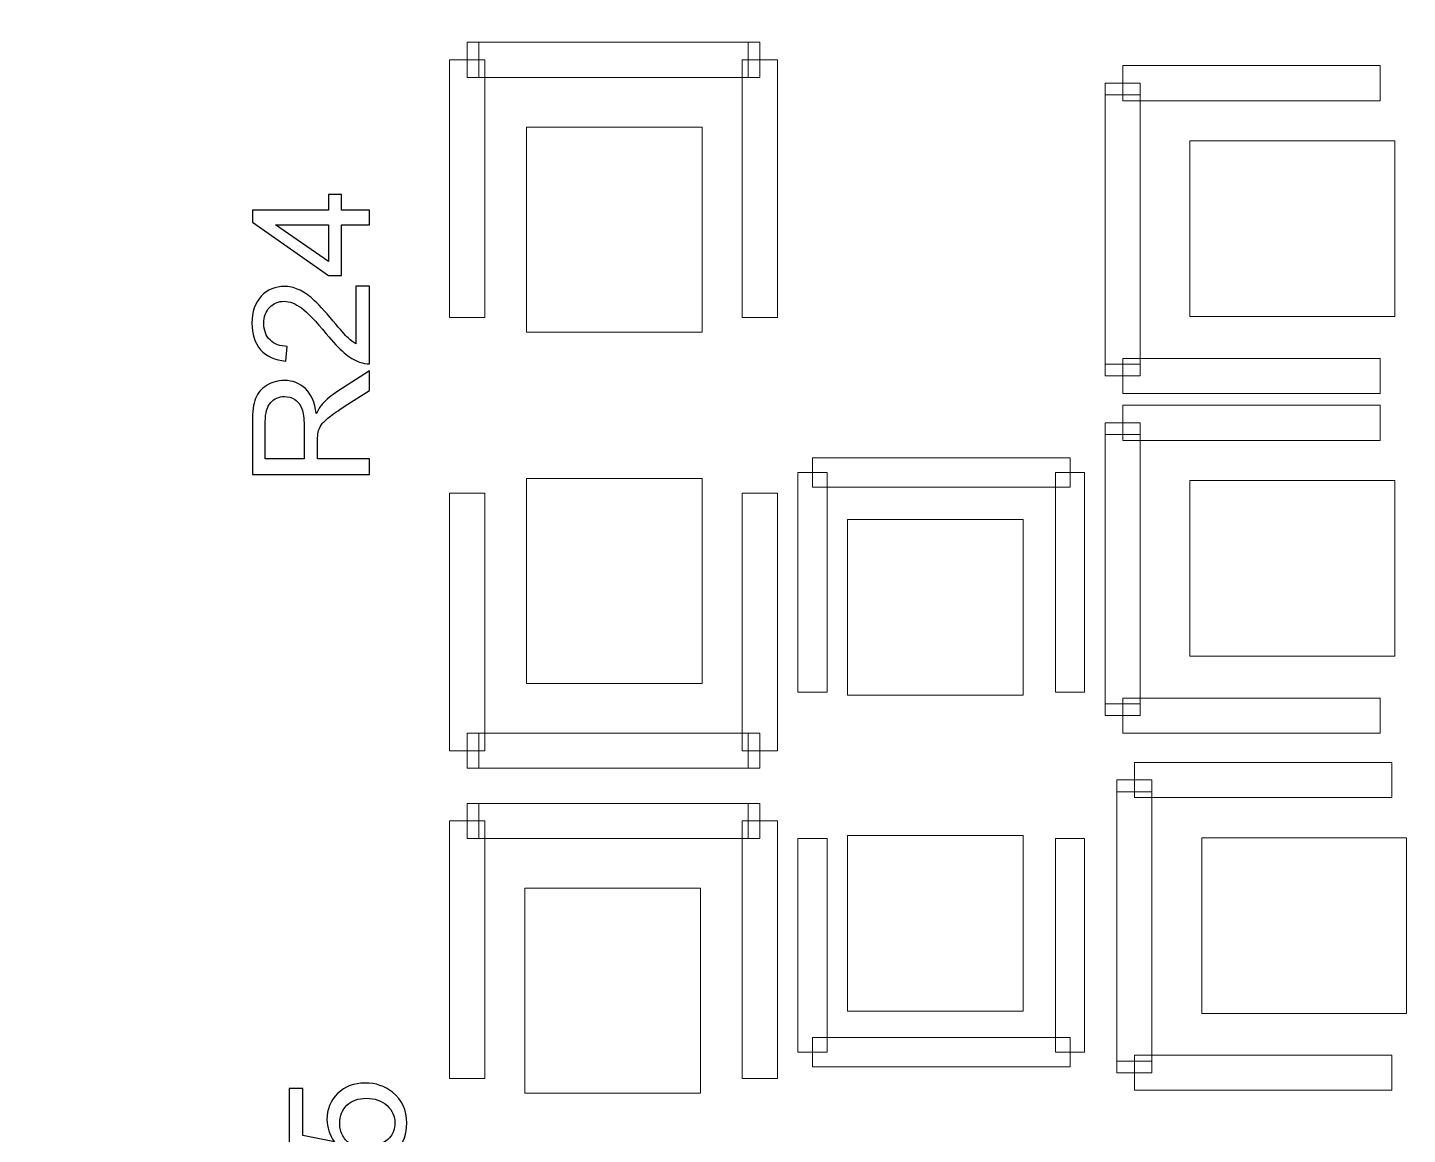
# Model space of a CAD drawing. Header units: millimetres. Extents: x -69 to 39, y -9 to 54.
# Drawn here: x -32.82 to -26.83, y 8.33 to 13.13 of the extents above; entities that cross this region are included whole.
import ezdxf

# ---------------------------------------------------------------- set-up
doc = ezdxf.new("R2010")
doc.units = ezdxf.units.MM
doc.header["$MEASUREMENT"] = 0
for name, color, linetype in [('BG_OUTLINE', 7, 'Continuous'), ('PG_SILKSCREEN_TOP', 7, 'Continuous'), ('PIN_TOP', 7, 'Continuous'), ('RD_SILKSCREEN_TOP', 7, 'Continuous')]:
    doc.layers.add(name, color=color, linetype=linetype)

msp = doc.modelspace()

# ---------------------------------------------------------------- linework, layer by layer
at = {"layer": 'BG_OUTLINE', "color": 176, "lineweight": 9}
msp.add_open_spline([(22.1252, -9.4051), (22.1252, -9.4051), (-56.3279, -9.4051), (-56.3279, -9.4051), (-56.3279, -9.4051), (-56.3279, -9.4051), (-56.3279, 41.6488), (-56.3279, 41.6488), (-56.3279, 41.6488), (-56.3279, 41.6488), (22.3259, 41.6488), (22.3259, 41.6488), (22.3259, 41.6488), (22.9318, 41.6492), (23.513, 41.4088), (23.9418, 40.9807), (23.9418, 40.9807), (24.3705, 40.5525), (24.6115, 39.9687), (24.6119, 39.3628), (24.6119, 39.3628), (24.6119, 39.3628), (24.6119, -7.1191), (24.6119, -7.1191), (24.6119, -7.1191), (24.6123, -7.725), (24.372, -8.3063), (23.9438, -8.735), (23.9438, -8.735), (23.5156, -9.1637), (22.9318, -9.4047), (22.3259, -9.4051), (22.3259, -9.4051), (22.3259, -9.4051), (22.1252, -9.4051), (22.1252, -9.4051)], degree=3, knots=[0, 0, 0, 0, 0.111111, 0.111111, 0.111111, 0.111111, 0.222222, 0.222222, 0.222222, 0.222222, 0.333333, 0.333333, 0.333333, 0.333333, 0.444444, 0.444444, 0.444444, 0.444444, 0.555556, 0.555556, 0.555556, 0.555556, 0.666667, 0.666667, 0.666667, 0.666667, 0.777778, 0.777778, 0.777778, 0.777778, 0.888889, 0.888889, 0.888889, 0.888889, 1, 1, 1, 1], dxfattribs=at)
at = {"layer": 'PG_SILKSCREEN_TOP', "lineweight": 9}
for points in [[(-30.9124, 12.9189), (-30.9124, 12.9189), (-30.9124, 13.0713), (-30.9124, 13.0713), (-30.9124, 13.0713), (-30.9124, 13.0713), (-30.8616, 13.0713), (-30.8616, 13.0713), (-30.8616, 13.0713), (-30.8616, 13.0713), (-30.8616, 12.9189), (-30.8616, 12.9189), (-30.8616, 12.9189), (-30.8616, 12.9189), (-30.9124, 12.9189), (-30.9124, 12.9189)], [(-30.8616, 12.9189), (-30.8616, 12.9189), (-30.8616, 13.0713), (-30.8616, 13.0713), (-30.8616, 13.0713), (-30.8616, 13.0713), (-29.6932, 13.0713), (-29.6932, 13.0713), (-29.6932, 13.0713), (-29.6932, 13.0713), (-29.6932, 12.9189), (-29.6932, 12.9189), (-29.6932, 12.9189), (-29.6932, 12.9189), (-30.8616, 12.9189), (-30.8616, 12.9189)], [(-29.6932, 12.9189), (-29.6932, 12.9189), (-29.6932, 13.0713), (-29.6932, 13.0713), (-29.6932, 13.0713), (-29.6932, 13.0713), (-29.6424, 13.0713), (-29.6424, 13.0713), (-29.6424, 13.0713), (-29.6424, 13.0713), (-29.6424, 12.9189), (-29.6424, 12.9189), (-29.6424, 12.9189), (-29.6424, 12.9189), (-29.6932, 12.9189), (-29.6932, 12.9189)], [(-30.8362, 11.8775), (-30.8362, 11.8775), (-30.9886, 11.8775), (-30.9886, 11.8775), (-30.9886, 11.8775), (-30.9886, 11.8775), (-30.9886, 12.9951), (-30.9886, 12.9951), (-30.9886, 12.9951), (-30.9886, 12.9951), (-30.8362, 12.9951), (-30.8362, 12.9951), (-30.8362, 12.9951), (-30.8362, 12.9951), (-30.8362, 11.8775), (-30.8362, 11.8775)], [(-29.7186, 12.9951), (-29.7186, 12.9951), (-29.5662, 12.9951), (-29.5662, 12.9951), (-29.5662, 12.9951), (-29.5662, 12.9951), (-29.5662, 11.8775), (-29.5662, 11.8775), (-29.5662, 11.8775), (-29.5662, 11.8775), (-29.7186, 11.8775), (-29.7186, 11.8775), (-29.7186, 11.8775), (-29.7186, 11.8775), (-29.7186, 12.9951), (-29.7186, 12.9951)], [(-28.0677, 12.8173), (-28.0677, 12.8173), (-28.0677, 12.9697), (-28.0677, 12.9697), (-28.0677, 12.9697), (-28.0677, 12.9697), (-26.9501, 12.9697), (-26.9501, 12.9697), (-26.9501, 12.9697), (-26.9501, 12.9697), (-26.9501, 12.8173), (-26.9501, 12.8173), (-26.9501, 12.8173), (-26.9501, 12.8173), (-28.0677, 12.8173), (-28.0677, 12.8173)], [(-27.9915, 12.8427), (-27.9915, 12.8427), (-28.1439, 12.8427), (-28.1439, 12.8427), (-28.1439, 12.8427), (-28.1439, 12.8427), (-28.1439, 12.8935), (-28.1439, 12.8935), (-28.1439, 12.8935), (-28.1439, 12.8935), (-27.9915, 12.8935), (-27.9915, 12.8935), (-27.9915, 12.8935), (-27.9915, 12.8935), (-27.9915, 12.8427), (-27.9915, 12.8427)], [(-27.9915, 11.6743), (-27.9915, 11.6743), (-28.1439, 11.6743), (-28.1439, 11.6743), (-28.1439, 11.6743), (-28.1439, 11.6743), (-28.1439, 12.8427), (-28.1439, 12.8427), (-28.1439, 12.8427), (-28.1439, 12.8427), (-27.9915, 12.8427), (-27.9915, 12.8427), (-27.9915, 12.8427), (-27.9915, 12.8427), (-27.9915, 11.6743), (-27.9915, 11.6743)], [(-26.9501, 11.6997), (-26.9501, 11.6997), (-26.9501, 11.5473), (-26.9501, 11.5473), (-26.9501, 11.5473), (-26.9501, 11.5473), (-28.0677, 11.5473), (-28.0677, 11.5473), (-28.0677, 11.5473), (-28.0677, 11.5473), (-28.0677, 11.6997), (-28.0677, 11.6997), (-28.0677, 11.6997), (-28.0677, 11.6997), (-26.9501, 11.6997), (-26.9501, 11.6997)], [(-27.9915, 11.6235), (-27.9915, 11.6235), (-28.1439, 11.6235), (-28.1439, 11.6235), (-28.1439, 11.6235), (-28.1439, 11.6235), (-28.1439, 11.6743), (-28.1439, 11.6743), (-28.1439, 11.6743), (-28.1439, 11.6743), (-27.9915, 11.6743), (-27.9915, 11.6743), (-27.9915, 11.6743), (-27.9915, 11.6743), (-27.9915, 11.6235), (-27.9915, 11.6235)], [(-28.0677, 11.3441), (-28.0677, 11.3441), (-28.0677, 11.4965), (-28.0677, 11.4965), (-28.0677, 11.4965), (-28.0677, 11.4965), (-26.9501, 11.4965), (-26.9501, 11.4965), (-26.9501, 11.4965), (-26.9501, 11.4965), (-26.9501, 11.3441), (-26.9501, 11.3441), (-26.9501, 11.3441), (-26.9501, 11.3441), (-28.0677, 11.3441), (-28.0677, 11.3441)], [(-27.9915, 11.3695), (-27.9915, 11.3695), (-28.1439, 11.3695), (-28.1439, 11.3695), (-28.1439, 11.3695), (-28.1439, 11.3695), (-28.1439, 11.4203), (-28.1439, 11.4203), (-28.1439, 11.4203), (-28.1439, 11.4203), (-27.9915, 11.4203), (-27.9915, 11.4203), (-27.9915, 11.4203), (-27.9915, 11.4203), (-27.9915, 11.3695), (-27.9915, 11.3695)], [(-27.9915, 10.2011), (-27.9915, 10.2011), (-28.1439, 10.2011), (-28.1439, 10.2011), (-28.1439, 10.2011), (-28.1439, 10.2011), (-28.1439, 11.3695), (-28.1439, 11.3695), (-28.1439, 11.3695), (-28.1439, 11.3695), (-27.9915, 11.3695), (-27.9915, 11.3695), (-27.9915, 11.3695), (-27.9915, 11.3695), (-27.9915, 10.2011), (-27.9915, 10.2011)], [(-29.4138, 11.1409), (-29.4138, 11.1409), (-29.4138, 11.2679), (-29.4138, 11.2679), (-29.4138, 11.2679), (-29.4138, 11.2679), (-28.2963, 11.2679), (-28.2963, 11.2679), (-28.2963, 11.2679), (-28.2963, 11.2679), (-28.2963, 11.1409), (-28.2963, 11.1409), (-28.2963, 11.1409), (-28.2963, 11.1409), (-29.4138, 11.1409), (-29.4138, 11.1409)], [(-29.3503, 10.2519), (-29.3503, 10.2519), (-29.4773, 10.2519), (-29.4773, 10.2519), (-29.4773, 10.2519), (-29.4773, 10.2519), (-29.4773, 11.2044), (-29.4773, 11.2044), (-29.4773, 11.2044), (-29.4773, 11.2044), (-29.3503, 11.2044), (-29.3503, 11.2044), (-29.3503, 11.2044), (-29.3503, 11.2044), (-29.3503, 10.2519), (-29.3503, 10.2519)], [(-28.3598, 11.2044), (-28.3598, 11.2044), (-28.2328, 11.2044), (-28.2328, 11.2044), (-28.2328, 11.2044), (-28.2328, 11.2044), (-28.2328, 10.2519), (-28.2328, 10.2519), (-28.2328, 10.2519), (-28.2328, 10.2519), (-28.3598, 10.2519), (-28.3598, 10.2519), (-28.3598, 10.2519), (-28.3598, 10.2519), (-28.3598, 11.2044), (-28.3598, 11.2044)], [(-30.9886, 11.1155), (-30.9886, 11.1155), (-30.8362, 11.1155), (-30.8362, 11.1155), (-30.8362, 11.1155), (-30.8362, 11.1155), (-30.8362, 9.9979), (-30.8362, 9.9979), (-30.8362, 9.9979), (-30.8362, 9.9979), (-30.9886, 9.9979), (-30.9886, 9.9979), (-30.9886, 9.9979), (-30.9886, 9.9979), (-30.9886, 11.1155), (-30.9886, 11.1155)], [(-29.5662, 9.9979), (-29.5662, 9.9979), (-29.7186, 9.9979), (-29.7186, 9.9979), (-29.7186, 9.9979), (-29.7186, 9.9979), (-29.7186, 11.1155), (-29.7186, 11.1155), (-29.7186, 11.1155), (-29.7186, 11.1155), (-29.5662, 11.1155), (-29.5662, 11.1155), (-29.5662, 11.1155), (-29.5662, 11.1155), (-29.5662, 9.9979), (-29.5662, 9.9979)], [(-27.9915, 10.1503), (-27.9915, 10.1503), (-28.1439, 10.1503), (-28.1439, 10.1503), (-28.1439, 10.1503), (-28.1439, 10.1503), (-28.1439, 10.2011), (-28.1439, 10.2011), (-28.1439, 10.2011), (-28.1439, 10.2011), (-27.9915, 10.2011), (-27.9915, 10.2011), (-27.9915, 10.2011), (-27.9915, 10.2011), (-27.9915, 10.1503), (-27.9915, 10.1503)], [(-26.9501, 10.2265), (-26.9501, 10.2265), (-26.9501, 10.0741), (-26.9501, 10.0741), (-26.9501, 10.0741), (-26.9501, 10.0741), (-28.0677, 10.0741), (-28.0677, 10.0741), (-28.0677, 10.0741), (-28.0677, 10.0741), (-28.0677, 10.2265), (-28.0677, 10.2265), (-28.0677, 10.2265), (-28.0677, 10.2265), (-26.9501, 10.2265), (-26.9501, 10.2265)], [(-30.9124, 9.9217), (-30.9124, 9.9217), (-30.9124, 10.0741), (-30.9124, 10.0741), (-30.9124, 10.0741), (-30.9124, 10.0741), (-30.8616, 10.0741), (-30.8616, 10.0741), (-30.8616, 10.0741), (-30.8616, 10.0741), (-30.8616, 9.9217), (-30.8616, 9.9217), (-30.8616, 9.9217), (-30.8616, 9.9217), (-30.9124, 9.9217), (-30.9124, 9.9217)], [(-30.8616, 9.9217), (-30.8616, 9.9217), (-30.8616, 10.0741), (-30.8616, 10.0741), (-30.8616, 10.0741), (-30.8616, 10.0741), (-29.6932, 10.0741), (-29.6932, 10.0741), (-29.6932, 10.0741), (-29.6932, 10.0741), (-29.6932, 9.9217), (-29.6932, 9.9217), (-29.6932, 9.9217), (-29.6932, 9.9217), (-30.8616, 9.9217), (-30.8616, 9.9217)], [(-29.6932, 9.9217), (-29.6932, 9.9217), (-29.6932, 10.0741), (-29.6932, 10.0741), (-29.6932, 10.0741), (-29.6932, 10.0741), (-29.6424, 10.0741), (-29.6424, 10.0741), (-29.6424, 10.0741), (-29.6424, 10.0741), (-29.6424, 9.9217), (-29.6424, 9.9217), (-29.6424, 9.9217), (-29.6424, 9.9217), (-29.6932, 9.9217), (-29.6932, 9.9217)], [(-28.0169, 9.7947), (-28.0169, 9.7947), (-28.0169, 9.9471), (-28.0169, 9.9471), (-28.0169, 9.9471), (-28.0169, 9.9471), (-26.8993, 9.9471), (-26.8993, 9.9471), (-26.8993, 9.9471), (-26.8993, 9.9471), (-26.8993, 9.7947), (-26.8993, 9.7947), (-26.8993, 9.7947), (-26.8993, 9.7947), (-28.0169, 9.7947), (-28.0169, 9.7947)], [(-27.9407, 9.8201), (-27.9407, 9.8201), (-28.0931, 9.8201), (-28.0931, 9.8201), (-28.0931, 9.8201), (-28.0931, 9.8201), (-28.0931, 9.8709), (-28.0931, 9.8709), (-28.0931, 9.8709), (-28.0931, 9.8709), (-27.9407, 9.8709), (-27.9407, 9.8709), (-27.9407, 9.8709), (-27.9407, 9.8709), (-27.9407, 9.8201), (-27.9407, 9.8201)], [(-30.8616, 9.7693), (-30.8616, 9.7693), (-30.8616, 9.6169), (-30.8616, 9.6169), (-30.8616, 9.6169), (-30.8616, 9.6169), (-30.9124, 9.6169), (-30.9124, 9.6169), (-30.9124, 9.6169), (-30.9124, 9.6169), (-30.9124, 9.7693), (-30.9124, 9.7693), (-30.9124, 9.7693), (-30.9124, 9.7693), (-30.8616, 9.7693), (-30.8616, 9.7693)], [(-29.6932, 9.7693), (-29.6932, 9.7693), (-29.6932, 9.6169), (-29.6932, 9.6169), (-29.6932, 9.6169), (-29.6932, 9.6169), (-30.8616, 9.6169), (-30.8616, 9.6169), (-30.8616, 9.6169), (-30.8616, 9.6169), (-30.8616, 9.7693), (-30.8616, 9.7693), (-30.8616, 9.7693), (-30.8616, 9.7693), (-29.6932, 9.7693), (-29.6932, 9.7693)], [(-29.6424, 9.7693), (-29.6424, 9.7693), (-29.6424, 9.6169), (-29.6424, 9.6169), (-29.6424, 9.6169), (-29.6424, 9.6169), (-29.6932, 9.6169), (-29.6932, 9.6169), (-29.6932, 9.6169), (-29.6932, 9.6169), (-29.6932, 9.7693), (-29.6932, 9.7693), (-29.6932, 9.7693), (-29.6932, 9.7693), (-29.6424, 9.7693), (-29.6424, 9.7693)], [(-27.9407, 8.6517), (-27.9407, 8.6517), (-28.0931, 8.6517), (-28.0931, 8.6517), (-28.0931, 8.6517), (-28.0931, 8.6517), (-28.0931, 9.8201), (-28.0931, 9.8201), (-28.0931, 9.8201), (-28.0931, 9.8201), (-27.9407, 9.8201), (-27.9407, 9.8201), (-27.9407, 9.8201), (-27.9407, 9.8201), (-27.9407, 8.6517), (-27.9407, 8.6517)], [(-30.9886, 9.6931), (-30.9886, 9.6931), (-30.8362, 9.6931), (-30.8362, 9.6931), (-30.8362, 9.6931), (-30.8362, 9.6931), (-30.8362, 8.5755), (-30.8362, 8.5755), (-30.8362, 8.5755), (-30.8362, 8.5755), (-30.9886, 8.5755), (-30.9886, 8.5755), (-30.9886, 8.5755), (-30.9886, 8.5755), (-30.9886, 9.6931), (-30.9886, 9.6931)], [(-29.5662, 8.5755), (-29.5662, 8.5755), (-29.7186, 8.5755), (-29.7186, 8.5755), (-29.7186, 8.5755), (-29.7186, 8.5755), (-29.7186, 9.6931), (-29.7186, 9.6931), (-29.7186, 9.6931), (-29.7186, 9.6931), (-29.5662, 9.6931), (-29.5662, 9.6931), (-29.5662, 9.6931), (-29.5662, 9.6931), (-29.5662, 8.5755), (-29.5662, 8.5755)], [(-29.4773, 9.6169), (-29.4773, 9.6169), (-29.3503, 9.6169), (-29.3503, 9.6169), (-29.3503, 9.6169), (-29.3503, 9.6169), (-29.3503, 8.6898), (-29.3503, 8.6898), (-29.3503, 8.6898), (-29.3503, 8.6898), (-29.4773, 8.6898), (-29.4773, 8.6898), (-29.4773, 8.6898), (-29.4773, 8.6898), (-29.4773, 9.6169), (-29.4773, 9.6169)], [(-28.2328, 8.6898), (-28.2328, 8.6898), (-28.3598, 8.6898), (-28.3598, 8.6898), (-28.3598, 8.6898), (-28.3598, 8.6898), (-28.3598, 9.6169), (-28.3598, 9.6169), (-28.3598, 9.6169), (-28.3598, 9.6169), (-28.2328, 9.6169), (-28.2328, 9.6169), (-28.2328, 9.6169), (-28.2328, 9.6169), (-28.2328, 8.6898), (-28.2328, 8.6898)], [(-29.4138, 8.6263), (-29.4138, 8.6263), (-29.4138, 8.7533), (-29.4138, 8.7533), (-29.4138, 8.7533), (-29.4138, 8.7533), (-28.2963, 8.7533), (-28.2963, 8.7533), (-28.2963, 8.7533), (-28.2963, 8.7533), (-28.2963, 8.6263), (-28.2963, 8.6263), (-28.2963, 8.6263), (-28.2963, 8.6263), (-29.4138, 8.6263), (-29.4138, 8.6263)], [(-27.9407, 8.6009), (-27.9407, 8.6009), (-28.0931, 8.6009), (-28.0931, 8.6009), (-28.0931, 8.6009), (-28.0931, 8.6009), (-28.0931, 8.6517), (-28.0931, 8.6517), (-28.0931, 8.6517), (-28.0931, 8.6517), (-27.9407, 8.6517), (-27.9407, 8.6517), (-27.9407, 8.6517), (-27.9407, 8.6517), (-27.9407, 8.6009), (-27.9407, 8.6009)], [(-26.8993, 8.6771), (-26.8993, 8.6771), (-26.8993, 8.5247), (-26.8993, 8.5247), (-26.8993, 8.5247), (-26.8993, 8.5247), (-28.0169, 8.5247), (-28.0169, 8.5247), (-28.0169, 8.5247), (-28.0169, 8.5247), (-28.0169, 8.6771), (-28.0169, 8.6771), (-28.0169, 8.6771), (-28.0169, 8.6771), (-26.8993, 8.6771), (-26.8993, 8.6771)]]:
    msp.add_open_spline(points, degree=3, knots=[0, 0, 0, 0, 0.25, 0.25, 0.25, 0.25, 0.5, 0.5, 0.5, 0.5, 0.75, 0.75, 0.75, 0.75, 1, 1, 1, 1], dxfattribs=at)
at = {"layer": 'PIN_TOP', "color": 8, "lineweight": 9}
for points in [[(-30.6548, 12.703), (-30.6548, 12.703), (-29.8928, 12.703), (-29.8928, 12.703), (-29.8928, 12.703), (-29.8928, 12.703), (-29.8928, 11.814), (-29.8928, 11.814), (-29.8928, 11.814), (-29.8928, 11.814), (-30.6548, 11.814), (-30.6548, 11.814), (-30.6548, 11.814), (-30.6548, 11.814), (-30.6548, 12.703), (-30.6548, 12.703)], [(-27.7756, 11.8811), (-27.7756, 11.8811), (-27.7756, 12.6431), (-27.7756, 12.6431), (-27.7756, 12.6431), (-27.7756, 12.6431), (-26.8866, 12.6431), (-26.8866, 12.6431), (-26.8866, 12.6431), (-26.8866, 12.6431), (-26.8866, 11.8811), (-26.8866, 11.8811), (-26.8866, 11.8811), (-26.8866, 11.8811), (-27.7756, 11.8811), (-27.7756, 11.8811)], [(-30.6548, 11.179), (-30.6548, 11.179), (-29.8928, 11.179), (-29.8928, 11.179), (-29.8928, 11.179), (-29.8928, 11.179), (-29.8928, 10.29), (-29.8928, 10.29), (-29.8928, 10.29), (-29.8928, 10.29), (-30.6548, 10.29), (-30.6548, 10.29), (-30.6548, 10.29), (-30.6548, 10.29), (-30.6548, 11.179), (-30.6548, 11.179)], [(-27.7756, 10.4079), (-27.7756, 10.4079), (-27.7756, 11.1699), (-27.7756, 11.1699), (-27.7756, 11.1699), (-27.7756, 11.1699), (-26.8866, 11.1699), (-26.8866, 11.1699), (-26.8866, 11.1699), (-26.8866, 11.1699), (-26.8866, 10.4079), (-26.8866, 10.4079), (-26.8866, 10.4079), (-26.8866, 10.4079), (-27.7756, 10.4079), (-27.7756, 10.4079)], [(-28.4995, 10.2392), (-28.4995, 10.2392), (-29.2614, 10.2392), (-29.2614, 10.2392), (-29.2614, 10.2392), (-29.2614, 10.2392), (-29.2614, 11.0012), (-29.2614, 11.0012), (-29.2614, 11.0012), (-29.2614, 11.0012), (-28.4995, 11.0012), (-28.4995, 11.0012), (-28.4995, 11.0012), (-28.4995, 11.0012), (-28.4995, 10.2392), (-28.4995, 10.2392)], [(-28.4995, 8.8676), (-28.4995, 8.8676), (-29.2614, 8.8676), (-29.2614, 8.8676), (-29.2614, 8.8676), (-29.2614, 8.8676), (-29.2614, 9.6296), (-29.2614, 9.6296), (-29.2614, 9.6296), (-29.2614, 9.6296), (-28.4995, 9.6296), (-28.4995, 9.6296), (-28.4995, 9.6296), (-28.4995, 9.6296), (-28.4995, 8.8676), (-28.4995, 8.8676)], [(-27.7248, 8.8585), (-27.7248, 8.8585), (-27.7248, 9.6205), (-27.7248, 9.6205), (-27.7248, 9.6205), (-27.7248, 9.6205), (-26.8358, 9.6205), (-26.8358, 9.6205), (-26.8358, 9.6205), (-26.8358, 9.6205), (-26.8358, 8.8585), (-26.8358, 8.8585), (-26.8358, 8.8585), (-26.8358, 8.8585), (-27.7248, 8.8585), (-27.7248, 8.8585)], [(-29.8999, 8.512), (-29.8999, 8.512), (-30.6619, 8.512), (-30.6619, 8.512), (-30.6619, 8.512), (-30.6619, 8.512), (-30.6619, 9.401), (-30.6619, 9.401), (-30.6619, 9.401), (-30.6619, 9.401), (-29.8999, 9.401), (-29.8999, 9.401), (-29.8999, 9.401), (-29.8999, 9.401), (-29.8999, 8.512), (-29.8999, 8.512)]]:
    msp.add_open_spline(points, degree=3, knots=[0, 0, 0, 0, 0.25, 0.25, 0.25, 0.25, 0.5, 0.5, 0.5, 0.5, 0.75, 0.75, 0.75, 0.75, 1, 1, 1, 1], dxfattribs=at)
at = {"layer": 'RD_SILKSCREEN_TOP', "color": 1}
for points, knots in [([(-31.3356, 12.2798), (-31.3356, 12.2798), (-31.4575, 12.2798), (-31.4575, 12.2798), (-31.4575, 12.2798), (-31.4575, 12.2798), (-31.4575, 12.059), (-31.4575, 12.059), (-31.4575, 12.059), (-31.4575, 12.059), (-31.5148, 12.059), (-31.5148, 12.059), (-31.5148, 12.059), (-31.5148, 12.059), (-31.8447, 12.2913), (-31.8447, 12.2913), (-31.8447, 12.2913), (-31.8447, 12.2913), (-31.8447, 12.3424), (-31.8447, 12.3424), (-31.8447, 12.3424), (-31.8447, 12.3424), (-31.5148, 12.3424), (-31.5148, 12.3424), (-31.5148, 12.3424), (-31.5148, 12.3424), (-31.5148, 12.4112), (-31.5148, 12.4112), (-31.5148, 12.4112), (-31.5148, 12.4112), (-31.4575, 12.4112), (-31.4575, 12.4112), (-31.4575, 12.4112), (-31.4575, 12.4112), (-31.4575, 12.3424), (-31.4575, 12.3424), (-31.4575, 12.3424), (-31.4575, 12.3424), (-31.3356, 12.3424), (-31.3356, 12.3424), (-31.3356, 12.3424), (-31.3356, 12.3424), (-31.3356, 12.2798), (-31.3356, 12.2798)], [0, 0, 0, 0, 0.090909, 0.090909, 0.090909, 0.090909, 0.181818, 0.181818, 0.181818, 0.181818, 0.272727, 0.272727, 0.272727, 0.272727, 0.363636, 0.363636, 0.363636, 0.363636, 0.454545, 0.454545, 0.454545, 0.454545, 0.545455, 0.545455, 0.545455, 0.545455, 0.636364, 0.636364, 0.636364, 0.636364, 0.727273, 0.727273, 0.727273, 0.727273, 0.818182, 0.818182, 0.818182, 0.818182, 0.909091, 0.909091, 0.909091, 0.909091, 1, 1, 1, 1]), ([(-31.5148, 12.2798), (-31.5148, 12.2798), (-31.7443, 12.2798), (-31.7443, 12.2798), (-31.7443, 12.2798), (-31.7443, 12.2798), (-31.5148, 12.1205), (-31.5148, 12.1205), (-31.5148, 12.1205), (-31.5148, 12.1205), (-31.5148, 12.2798), (-31.5148, 12.2798)], [0, 0, 0, 0, 0.333333, 0.333333, 0.333333, 0.333333, 0.666667, 0.666667, 0.666667, 0.666667, 1, 1, 1, 1]), ([(-31.3957, 12.0126), (-31.3957, 12.0126), (-31.3356, 12.0126), (-31.3356, 12.0126), (-31.3356, 12.0126), (-31.3356, 12.0126), (-31.3356, 11.6761), (-31.3356, 11.6761), (-31.3356, 11.6761), (-31.3507, 11.6756), (-31.3651, 11.678), (-31.379, 11.6833), (-31.379, 11.6833), (-31.402, 11.6918), (-31.4245, 11.7056), (-31.4468, 11.7244), (-31.4468, 11.7244), (-31.4689, 11.7434), (-31.4947, 11.7707), (-31.5238, 11.8062), (-31.5238, 11.8062), (-31.5692, 11.8616), (-31.6051, 11.899), (-31.6317, 11.9185), (-31.6317, 11.9185), (-31.6581, 11.9379), (-31.6833, 11.9476), (-31.7068, 11.9476), (-31.7068, 11.9476), (-31.7316, 11.9476), (-31.7525, 11.9387), (-31.7696, 11.9211), (-31.7696, 11.9211), (-31.7865, 11.9033), (-31.795, 11.8802), (-31.795, 11.8517), (-31.795, 11.8517), (-31.795, 11.8216), (-31.786, 11.7976), (-31.7679, 11.7796), (-31.7679, 11.7796), (-31.7499, 11.7614), (-31.7249, 11.7523), (-31.693, 11.7521), (-31.693, 11.7521), (-31.693, 11.7521), (-31.6995, 11.6878), (-31.6995, 11.6878), (-31.6995, 11.6878), (-31.7475, 11.6922), (-31.784, 11.7088), (-31.8091, 11.7375), (-31.8091, 11.7375), (-31.8343, 11.7662), (-31.8468, 11.8048), (-31.8468, 11.8532), (-31.8468, 11.8532), (-31.8468, 11.902), (-31.8332, 11.9406), (-31.8062, 11.9691), (-31.8062, 11.9691), (-31.779, 11.9977), (-31.7455, 12.0119), (-31.7054, 12.0119), (-31.7054, 12.0119), (-31.685, 12.0119), (-31.665, 12.0077), (-31.6453, 11.9993), (-31.6453, 11.9993), (-31.6257, 11.991), (-31.6049, 11.9771), (-31.5832, 11.9578), (-31.5832, 11.9578), (-31.5614, 11.9385), (-31.5315, 11.9064), (-31.4936, 11.8615), (-31.4936, 11.8615), (-31.4621, 11.824), (-31.4407, 11.7999), (-31.4295, 11.7893), (-31.4295, 11.7893), (-31.4183, 11.7786), (-31.4071, 11.7698), (-31.3957, 11.7628), (-31.3957, 11.7628), (-31.3957, 11.7628), (-31.3957, 12.0126), (-31.3957, 12.0126)], [0, 0, 0, 0, 0.045455, 0.045455, 0.045455, 0.045455, 0.090909, 0.090909, 0.090909, 0.090909, 0.136364, 0.136364, 0.136364, 0.136364, 0.181818, 0.181818, 0.181818, 0.181818, 0.227273, 0.227273, 0.227273, 0.227273, 0.272727, 0.272727, 0.272727, 0.272727, 0.318182, 0.318182, 0.318182, 0.318182, 0.363636, 0.363636, 0.363636, 0.363636, 0.409091, 0.409091, 0.409091, 0.409091, 0.454545, 0.454545, 0.454545, 0.454545, 0.5, 0.5, 0.5, 0.5, 0.545455, 0.545455, 0.545455, 0.545455, 0.590909, 0.590909, 0.590909, 0.590909, 0.636364, 0.636364, 0.636364, 0.636364, 0.681818, 0.681818, 0.681818, 0.681818, 0.727273, 0.727273, 0.727273, 0.727273, 0.772727, 0.772727, 0.772727, 0.772727, 0.818182, 0.818182, 0.818182, 0.818182, 0.863636, 0.863636, 0.863636, 0.863636, 0.909091, 0.909091, 0.909091, 0.909091, 0.954545, 0.954545, 0.954545, 0.954545, 1, 1, 1, 1]), ([(-31.3356, 11.1968), (-31.3356, 11.1968), (-31.8447, 11.1968), (-31.8447, 11.1968), (-31.8447, 11.1968), (-31.8447, 11.1968), (-31.8447, 11.4225), (-31.8447, 11.4225), (-31.8447, 11.4225), (-31.8447, 11.4679), (-31.8401, 11.5024), (-31.831, 11.526), (-31.831, 11.526), (-31.8218, 11.5496), (-31.8057, 11.5684), (-31.7826, 11.5827), (-31.7826, 11.5827), (-31.7594, 11.5968), (-31.7338, 11.6038), (-31.7058, 11.6038), (-31.7058, 11.6038), (-31.6696, 11.6038), (-31.6393, 11.5922), (-31.6145, 11.5687), (-31.6145, 11.5687), (-31.5897, 11.5453), (-31.574, 11.5092), (-31.5672, 11.4603), (-31.5672, 11.4603), (-31.5587, 11.4782), (-31.5503, 11.4918), (-31.5418, 11.501), (-31.5418, 11.501), (-31.5238, 11.5207), (-31.5012, 11.5393), (-31.4742, 11.557), (-31.4742, 11.557), (-31.4742, 11.557), (-31.3356, 11.6455), (-31.3356, 11.6455), (-31.3356, 11.6455), (-31.3356, 11.6455), (-31.3356, 11.5607), (-31.3356, 11.5607), (-31.3356, 11.5607), (-31.3356, 11.5607), (-31.4416, 11.4934), (-31.4416, 11.4934), (-31.4416, 11.4934), (-31.472, 11.4737), (-31.4955, 11.4575), (-31.5116, 11.4447), (-31.5116, 11.4447), (-31.5279, 11.432), (-31.5392, 11.4206), (-31.5456, 11.4106), (-31.5456, 11.4106), (-31.5522, 11.4005), (-31.5567, 11.3903), (-31.5593, 11.3799), (-31.5593, 11.3799), (-31.5608, 11.3722), (-31.5616, 11.3597), (-31.5616, 11.3423), (-31.5616, 11.3423), (-31.5616, 11.3423), (-31.5616, 11.2642), (-31.5616, 11.2642), (-31.5616, 11.2642), (-31.5616, 11.2642), (-31.3356, 11.2642), (-31.3356, 11.2642), (-31.3356, 11.2642), (-31.3356, 11.2642), (-31.3356, 11.1968), (-31.3356, 11.1968)], [0, 0, 0, 0, 0.052632, 0.052632, 0.052632, 0.052632, 0.105263, 0.105263, 0.105263, 0.105263, 0.157895, 0.157895, 0.157895, 0.157895, 0.210526, 0.210526, 0.210526, 0.210526, 0.263158, 0.263158, 0.263158, 0.263158, 0.315789, 0.315789, 0.315789, 0.315789, 0.368421, 0.368421, 0.368421, 0.368421, 0.421053, 0.421053, 0.421053, 0.421053, 0.473684, 0.473684, 0.473684, 0.473684, 0.526316, 0.526316, 0.526316, 0.526316, 0.578947, 0.578947, 0.578947, 0.578947, 0.631579, 0.631579, 0.631579, 0.631579, 0.684211, 0.684211, 0.684211, 0.684211, 0.736842, 0.736842, 0.736842, 0.736842, 0.789474, 0.789474, 0.789474, 0.789474, 0.842105, 0.842105, 0.842105, 0.842105, 0.894737, 0.894737, 0.894737, 0.894737, 0.947368, 0.947368, 0.947368, 0.947368, 1, 1, 1, 1]), ([(-31.62, 11.2642), (-31.62, 11.2642), (-31.62, 11.409), (-31.62, 11.409), (-31.62, 11.409), (-31.62, 11.4397), (-31.6232, 11.4639), (-31.6296, 11.4812), (-31.6296, 11.4812), (-31.636, 11.4986), (-31.6462, 11.5118), (-31.6601, 11.5208), (-31.6601, 11.5208), (-31.6741, 11.5298), (-31.6893, 11.5343), (-31.7058, 11.5343), (-31.7058, 11.5343), (-31.7298, 11.5343), (-31.7496, 11.5257), (-31.7652, 11.5081), (-31.7652, 11.5081), (-31.7807, 11.4907), (-31.7884, 11.4631), (-31.7884, 11.4253), (-31.7884, 11.4253), (-31.7884, 11.4253), (-31.7884, 11.2642), (-31.7884, 11.2642), (-31.7884, 11.2642), (-31.7884, 11.2642), (-31.62, 11.2642), (-31.62, 11.2642)], [0, 0, 0, 0, 0.125, 0.125, 0.125, 0.125, 0.25, 0.25, 0.25, 0.25, 0.375, 0.375, 0.375, 0.375, 0.5, 0.5, 0.5, 0.5, 0.625, 0.625, 0.625, 0.625, 0.75, 0.75, 0.75, 0.75, 0.875, 0.875, 0.875, 0.875, 1, 1, 1, 1]), ([(-31.3165, 8.2187), (-31.3165, 8.2187), (-31.3221, 8.2844), (-31.3221, 8.2844), (-31.3221, 8.2844), (-31.2901, 8.2892), (-31.2662, 8.3005), (-31.2501, 8.3182), (-31.2501, 8.3182), (-31.2339, 8.3359), (-31.2259, 8.3573), (-31.2259, 8.3823), (-31.2259, 8.3823), (-31.2259, 8.4124), (-31.2373, 8.4379), (-31.2599, 8.4586), (-31.2599, 8.4586), (-31.2826, 8.4795), (-31.3128, 8.4899), (-31.3502, 8.4899), (-31.3502, 8.4899), (-31.3859, 8.4899), (-31.414, 8.48), (-31.4346, 8.4599), (-31.4346, 8.4599), (-31.4552, 8.4399), (-31.4655, 8.4137), (-31.4655, 8.3812), (-31.4655, 8.3812), (-31.4655, 8.3611), (-31.4609, 8.3429), (-31.4518, 8.3267), (-31.4518, 8.3267), (-31.4427, 8.3105), (-31.4308, 8.2978), (-31.4162, 8.2885), (-31.4162, 8.2885), (-31.4162, 8.2885), (-31.4238, 8.2299), (-31.4238, 8.2299), (-31.4238, 8.2299), (-31.4238, 8.2299), (-31.6853, 8.2792), (-31.6853, 8.2792), (-31.6853, 8.2792), (-31.6853, 8.2792), (-31.6853, 8.5324), (-31.6853, 8.5324), (-31.6853, 8.5324), (-31.6853, 8.5324), (-31.6256, 8.5324), (-31.6256, 8.5324), (-31.6256, 8.5324), (-31.6256, 8.5324), (-31.6256, 8.3292), (-31.6256, 8.3292), (-31.6256, 8.3292), (-31.6256, 8.3292), (-31.4888, 8.3017), (-31.4888, 8.3017), (-31.4888, 8.3017), (-31.5101, 8.3323), (-31.5208, 8.3644), (-31.5208, 8.3979), (-31.5208, 8.3979), (-31.5208, 8.4424), (-31.5054, 8.4798), (-31.4746, 8.5104), (-31.4746, 8.5104), (-31.4437, 8.541), (-31.4041, 8.5563), (-31.3558, 8.5563), (-31.3558, 8.5563), (-31.3097, 8.5563), (-31.2698, 8.5428), (-31.2363, 8.516), (-31.2363, 8.516), (-31.1952, 8.4833), (-31.1745, 8.4387), (-31.1745, 8.3823), (-31.1745, 8.3823), (-31.1745, 8.3359), (-31.1875, 8.2981), (-31.2134, 8.2689), (-31.2134, 8.2689), (-31.2394, 8.2396), (-31.2738, 8.2229), (-31.3165, 8.2187)], [0, 0, 0, 0, 0.045455, 0.045455, 0.045455, 0.045455, 0.090909, 0.090909, 0.090909, 0.090909, 0.136364, 0.136364, 0.136364, 0.136364, 0.181818, 0.181818, 0.181818, 0.181818, 0.227273, 0.227273, 0.227273, 0.227273, 0.272727, 0.272727, 0.272727, 0.272727, 0.318182, 0.318182, 0.318182, 0.318182, 0.363636, 0.363636, 0.363636, 0.363636, 0.409091, 0.409091, 0.409091, 0.409091, 0.454545, 0.454545, 0.454545, 0.454545, 0.5, 0.5, 0.5, 0.5, 0.545455, 0.545455, 0.545455, 0.545455, 0.590909, 0.590909, 0.590909, 0.590909, 0.636364, 0.636364, 0.636364, 0.636364, 0.681818, 0.681818, 0.681818, 0.681818, 0.727273, 0.727273, 0.727273, 0.727273, 0.772727, 0.772727, 0.772727, 0.772727, 0.818182, 0.818182, 0.818182, 0.818182, 0.863636, 0.863636, 0.863636, 0.863636, 0.909091, 0.909091, 0.909091, 0.909091, 0.954545, 0.954545, 0.954545, 0.954545, 1, 1, 1, 1])]:
    msp.add_open_spline(points, degree=3, knots=knots, dxfattribs=at)

doc.saveas('drawing.dxf')
